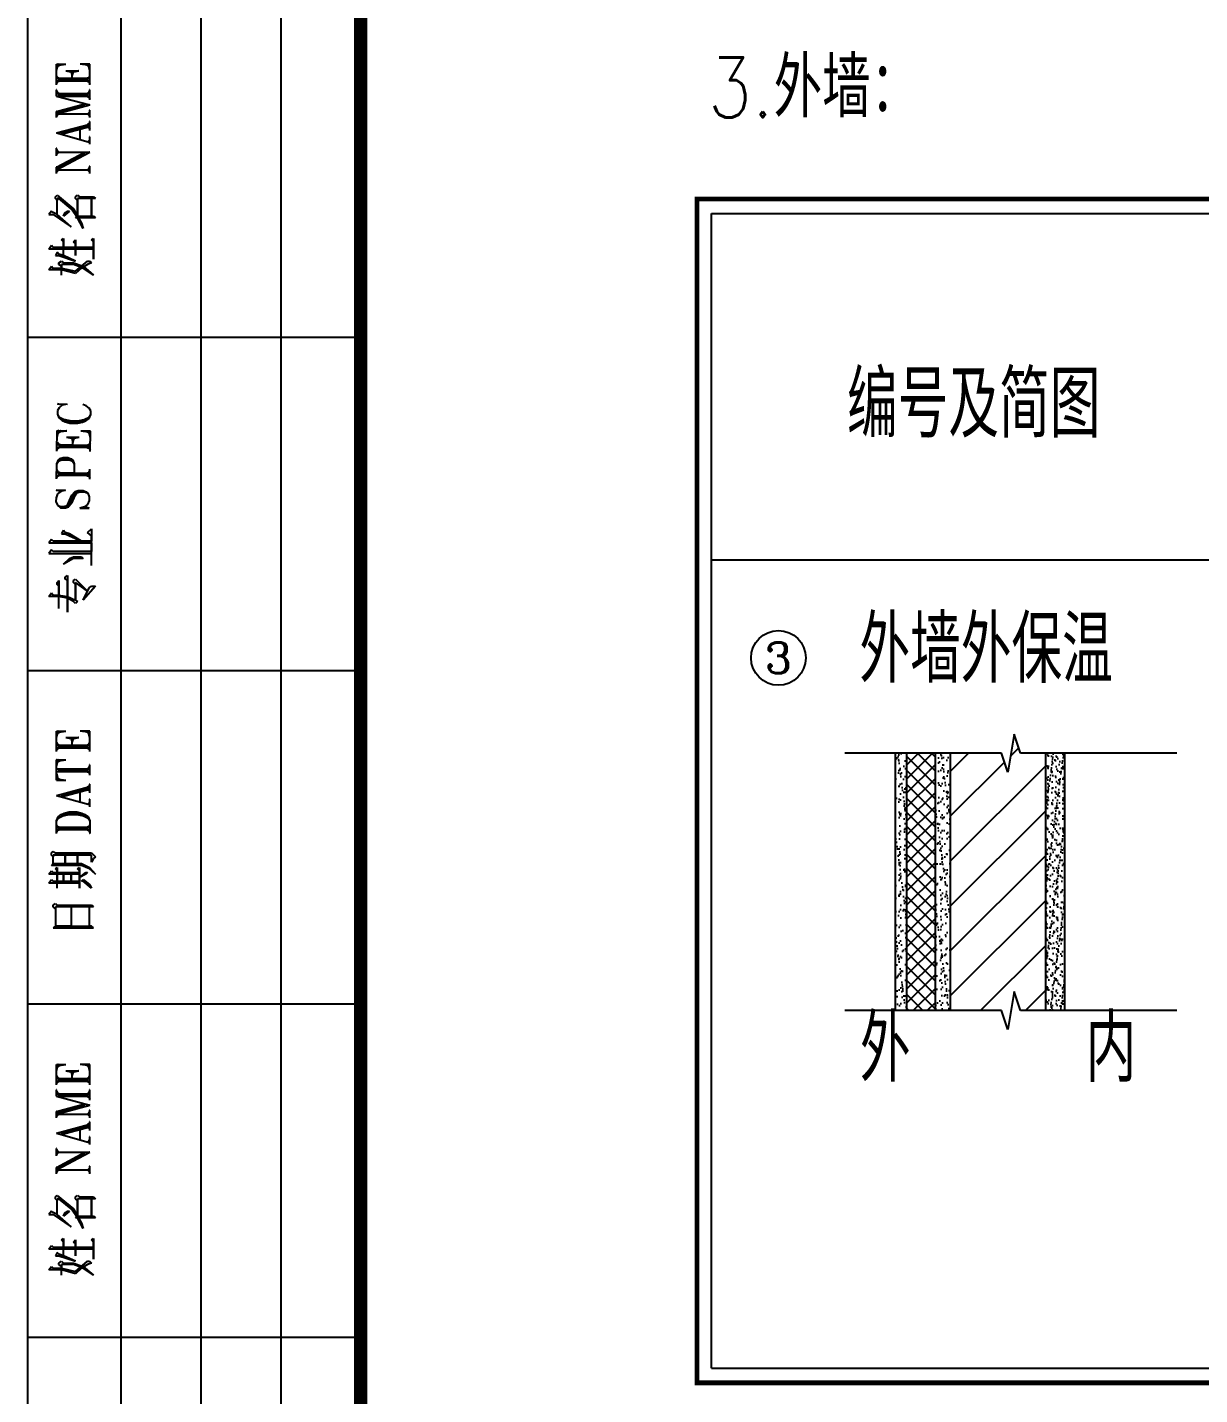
# Model space of a CAD drawing. Extents: x 5396719 to 5510122, y -514120 to -238224.
# Drawn here: x 5424084 to 5432874, y -419669 to -409415 of the extents above; entities that cross this region are included whole.
import ezdxf
from ezdxf.enums import TextEntityAlignment as Align

# ---------------------------------------------------------------- set-up
doc = ezdxf.new("R2010")
doc.units = 0
doc.header["$LTSCALE"] = 1000
doc.header["$MEASUREMENT"] = 0
doc.layers.get('0').update_dxf_attribs({"linetype": 'CONTINUOUS'})
for name, color, linetype in [('AXIS', 3, 'CONTINUOUS'), ('AXIS_TEXT', 7, 'CONTINUOUS'), ('PUB_TITLE', 4, 'CONTINUOUS'), ('STAIR', 5, 'CONTINUOUS'), ('图框', 7, 'CONTINUOUS')]:
    doc.layers.add(name, color=color, linetype=linetype)
doc.styles.add('COMPLEX', font='COMPLEX')
doc.styles.add('HZ1', font='txt.shx', dxfattribs={"bigfont": 'hzdx.shx'})

# ---------------------------------------------------------------- blocks, each defined once
blk = doc.blocks.new('_AXISO')
blk.add_circle((0, 0), 0.5)
at = {"layer": 'AXIS_TEXT', "style": 'COMPLEX', "width": 1.041667}
blk.add_attdef('A', text='', height=0.56, dxfattribs=at).set_placement((-0.25, -0.28), (0.25, -0.28), align=Align.FIT)
blk = doc.blocks.new('会签栏')
for p, q in [((-18, 0), (-18, -150)), ((-12, 0), (-12, -150)), ((-6, 0), (-6, -150)), ((-25, -50), (0, -50)), ((-25, -75), (0, -75)), ((-25, -100), (0, -100)), ((-25, -125), (0, -125))]:
    blk.add_line(p, q)
at = {"color": 7}
for p, q in [((-22.82, -31.08), (-22.82, -29.55)), ((-22.82, -29.55), (-22.11, -29.55)), ((-22.82, -30.04), (-22.7, -29.55)), ((-22.82, -29.85), (-22.59, -29.55)), ((-22.82, -29.75), (-22.46, -29.55)), ((-22.82, -29.65), (-22.11, -29.55)), ((-22.7, -29.55), (-22.71, -29.55)), ((-22.59, -29.55), (-22.6, -29.55)), ((-22.46, -29.55), (-22.47, -29.55)), ((-22.11, -29.55), (-22.12, -29.55)), ((-22.11, -29.55), (-22.12, -29.55)), ((-21.04, -29.55), (-21.05, -29.55)), ((-21.04, -29.55), (-21.05, -29.55)), ((-20.32, -29.55), (-21.04, -29.55)), ((-20.32, -29.65), (-21.04, -29.55)), ((-20.68, -29.55), (-20.69, -29.55)), ((-20.32, -29.75), (-20.68, -29.55)), ((-20.56, -29.55), (-20.57, -29.55)), ((-20.32, -29.85), (-20.56, -29.55)), ((-20.32, -30.04), (-20.45, -29.55)), ((-20.45, -29.55), (-20.45, -29.55)), ((-20.32, -31.08), (-20.32, -29.55)), ((-22.82, -30.41), (-22.7, -30.6)), ((-22.82, -30.51), (-22.59, -30.6)), ((-22.82, -30.6), (-20.32, -30.6)), ((-22.7, -30.6), (-22.71, -30.6)), ((-22.7, -30.7), (-20.45, -30.7)), ((-22.59, -30.6), (-22.6, -30.6)), ((-22.11, -30.04), (-21.15, -30.04)), ((-22.11, -30.04), (-21.63, -30.13)), ((-21.87, -30.04), (-21.63, -30.22)), ((-21.75, -30.04), (-21.63, -30.41)), ((-21.63, -30.04), (-21.64, -30.04)), ((-21.63, -30.6), (-21.63, -30.04)), ((-21.63, -30.13), (-21.15, -30.04)), ((-21.63, -30.22), (-21.4, -30.04)), ((-21.63, -30.41), (-21.51, -30.04)), ((-21.51, -30.04), (-21.52, -30.04)), ((-21.4, -30.04), (-21.4, -30.04)), ((-21.15, -30.04), (-21.16, -30.04)), ((-21.15, -30.04), (-21.16, -30.04)), ((-20.56, -30.6), (-20.32, -30.51)), ((-20.45, -30.6), (-20.32, -30.41)), ((-20.45, -30.7), (-20.45, -30.7)), ((-20.32, -30.41), (-20.33, -30.41)), ((-20.32, -30.51), (-20.33, -30.51)), ((-20.32, -30.6), (-20.33, -30.6)), ((-22.82, -31.46), (-22.83, -31.46)), ((-22.82, -30.8), (-20.32, -30.8)), ((-22.82, -30.99), (-22.7, -30.8)), ((-22.82, -30.89), (-22.59, -30.8)), ((-22.82, -31.94), (-22.82, -31.46)), ((-22.82, -31.55), (-22.7, -31.75)), ((-22.82, -31.65), (-22.59, -31.75)), ((-22.82, -31.75), (-20.32, -31.75)), ((-22.7, -30.8), (-22.71, -30.8)), ((-22.7, -31.75), (-22.71, -31.75)), ((-22.59, -30.8), (-22.6, -30.8)), ((-22.59, -31.75), (-22.6, -31.75)), ((-20.56, -30.8), (-20.32, -30.89)), ((-20.56, -31.75), (-20.32, -31.65)), ((-20.45, -30.8), (-20.32, -30.99)), ((-20.45, -31.75), (-20.32, -31.55)), ((-20.32, -30.8), (-20.33, -30.8)), ((-20.32, -30.89), (-20.33, -30.89)), ((-20.32, -30.99), (-20.33, -30.99)), ((-20.32, -31.46), (-20.33, -31.46)), ((-20.32, -31.55), (-20.33, -31.55)), ((-20.32, -31.65), (-20.33, -31.65)), ((-20.32, -31.75), (-20.33, -31.75)), ((-20.32, -32.22), (-20.32, -31.46)), ((-22.82, -31.94), (-20.32, -32.6)), ((-22.82, -31.94), (-20.32, -31.94)), ((-22.82, -33.08), (-20.68, -32.51)), ((-22.82, -33.27), (-20.32, -32.6)), ((-22.82, -33.18), (-20.68, -32.6)), ((-22.7, -31.85), (-20.45, -31.85)), ((-20.68, -32.51), (-20.69, -32.51)), ((-20.68, -32.6), (-20.69, -32.6)), ((-20.56, -31.94), (-20.32, -32.04)), ((-20.45, -31.85), (-20.45, -31.85)), ((-20.45, -31.94), (-20.32, -32.13)), ((-20.32, -31.94), (-20.33, -31.94)), ((-20.32, -32.04), (-20.33, -32.04)), ((-20.32, -32.13), (-20.33, -32.13)), ((-20.32, -32.6), (-20.33, -32.6)), ((-20.32, -32.6), (-20.33, -32.6)), ((-22.82, -33.08), (-22.83, -33.08)), ((-22.82, -33.55), (-22.82, -33.08)), ((-22.82, -33.27), (-20.45, -33.27)), ((-22.82, -33.46), (-22.7, -33.27)), ((-22.7, -33.27), (-22.71, -33.27)), ((-20.45, -33.27), (-20.32, -33.08)), ((-20.45, -33.27), (-20.45, -33.27)), ((-20.45, -33.27), (-20.32, -33.46)), ((-20.32, -32.99), (-20.33, -32.99)), ((-20.32, -33.08), (-20.33, -33.08)), ((-20.32, -33.46), (-20.33, -33.46)), ((-20.32, -33.55), (-20.32, -32.99)), ((-22.82, -34.7), (-20.32, -34.04)), ((-22.82, -34.7), (-20.45, -35.37)), ((-22.46, -34.7), (-20.32, -34.13)), ((-22.46, -34.8), (-20.32, -34.22)), ((-21.04, -34.32), (-21.05, -34.32)), ((-21.04, -35.18), (-21.04, -34.32)), ((-20.56, -34.13), (-20.32, -33.94)), ((-20.56, -34.22), (-20.32, -34.32)), ((-20.45, -34.22), (-20.32, -34.41)), ((-20.32, -33.85), (-20.33, -33.85)), ((-20.32, -33.94), (-20.33, -33.94)), ((-20.32, -34.04), (-20.33, -34.04)), ((-20.32, -34.13), (-20.33, -34.13)), ((-20.32, -34.22), (-20.33, -34.22)), ((-20.32, -34.32), (-20.33, -34.32)), ((-20.32, -34.41), (-20.33, -34.41)), ((-20.32, -34.51), (-20.32, -33.85)), ((-22.82, -35.85), (-22.83, -35.85)), ((-22.82, -36.41), (-22.82, -35.85)), ((-20.45, -35.37), (-20.32, -35.18)), ((-20.45, -35.37), (-20.45, -35.37)), ((-20.45, -35.37), (-20.32, -35.46)), ((-20.32, -34.99), (-20.33, -34.99)), ((-20.32, -35.18), (-20.33, -35.18)), ((-20.32, -35.46), (-20.33, -35.46)), ((-20.32, -35.55), (-20.32, -34.99)), ((-22.82, -35.94), (-22.7, -36.13)), ((-22.82, -37.46), (-20.32, -36.13)), ((-22.82, -37.27), (-20.68, -36.13)), ((-22.82, -36.32), (-22.7, -36.13)), ((-22.82, -37.36), (-20.68, -36.22)), ((-22.7, -36.13), (-22.71, -36.13)), ((-22.7, -36.13), (-22.71, -36.13)), ((-22.7, -36.13), (-20.32, -36.13)), ((-20.68, -36.13), (-20.69, -36.13)), ((-20.68, -36.22), (-20.69, -36.22)), ((-20.32, -36.13), (-20.33, -36.13)), ((-20.32, -36.13), (-20.33, -36.13)), ((-22.82, -37.27), (-22.83, -37.27)), ((-22.82, -37.75), (-22.82, -37.27)), ((-22.82, -37.46), (-20.45, -37.46)), ((-22.82, -37.65), (-22.7, -37.46)), ((-22.7, -37.46), (-22.71, -37.46)), ((-20.45, -37.46), (-20.32, -37.27)), ((-20.45, -37.46), (-20.45, -37.46)), ((-20.45, -37.46), (-20.32, -37.65)), ((-20.32, -37.18), (-20.33, -37.18)), ((-20.32, -37.27), (-20.33, -37.27)), ((-20.32, -37.65), (-20.33, -37.65)), ((-20.32, -37.75), (-20.32, -37.18)), ((-22.9, -39.48), (-22.76, -39.37)), ((-22.9, -39.62), (-22.9, -39.48)), ((-22.76, -39.75), (-22.9, -39.62)), ((-22.76, -39.75), (-22.77, -39.75)), ((-22.76, -39.37), (-21.53, -40.39)), ((-22.63, -39.62), (-22.76, -39.62)), ((-22.76, -39.62), (-22.76, -39.75)), ((-22.76, -40.8), (-22.76, -39.75)), ((-21.72, -40.39), (-22.63, -39.62)), ((-21.39, -39.48), (-21.25, -39.37)), ((-21.39, -39.62), (-21.39, -39.48)), ((-21.25, -39.75), (-21.39, -39.62)), ((-21.25, -39.37), (-21.09, -39.48)), ((-20.18, -39.62), (-21.25, -39.62)), ((-21.25, -39.62), (-21.25, -40.94)), ((-21.25, -40.94), (-21.25, -39.75)), ((-21.09, -39.48), (-20.04, -39.48)), ((-19.9, -39.62), (-20.18, -39.62)), ((-20.18, -39.62), (-20.18, -40.94)), ((-20.18, -40.94), (-20.18, -39.62)), ((-20.04, -39.48), (-19.9, -39.62)), ((-23.2, -40.55), (-23.4, -40.8)), ((-23.4, -40.8), (-23.07, -40.8)), ((-23.07, -40.66), (-23.2, -40.55)), ((-22.76, -40.8), (-23.07, -40.66)), ((-23.07, -40.8), (-21.72, -41.74)), ((-21.72, -41.74), (-22.76, -40.8)), ((-21.85, -40.55), (-22.3, -40.94)), ((-22.3, -40.94), (-22.16, -40.66)), ((-22.3, -40.94), (-22.3, -40.94)), ((-22.16, -40.66), (-22, -40.55)), ((-22, -40.55), (-21.85, -40.55)), ((-21.25, -41.05), (-21.72, -40.39)), ((-21.53, -40.39), (-21.25, -40.94)), ((-21.39, -41.05), (-21.25, -40.94)), ((-21.25, -40.94), (-20.04, -40.94)), ((-21.25, -40.94), (-20.95, -41.46)), ((-20.04, -40.94), (-19.9, -41.05)), ((-19.9, -41.05), (-21.39, -41.05)), ((-20.81, -41.85), (-21.25, -41.05)), ((-20.95, -41.46), (-20.81, -41.85)), ((-22.44, -42.7), (-22.3, -42.6)), ((-22.3, -42.87), (-22.44, -42.7)), ((-22.3, -42.6), (-22.3, -43.25)), ((-22.3, -43.25), (-22.3, -42.87)), ((-21.53, -42.87), (-21.39, -42.7)), ((-21.39, -42.98), (-21.53, -42.87)), ((-21.39, -42.7), (-21.39, -43.25)), ((-21.39, -43.25), (-21.39, -42.98)), ((-20.18, -42.7), (-20.04, -42.6)), ((-20.04, -42.87), (-20.18, -42.7)), ((-20.04, -42.6), (-20.04, -44.16)), ((-20.04, -43.25), (-20.04, -42.87)), ((-23.4, -43.4), (-23.2, -43.12)), ((-22.3, -43.4), (-23.4, -43.4)), ((-23.2, -43.12), (-23.07, -43.25)), ((-23.07, -43.25), (-22.3, -43.25)), ((-22.76, -43.64), (-22.9, -43.89)), ((-22.9, -43.89), (-22.63, -43.89)), ((-22.63, -43.78), (-22.76, -43.64)), ((-22.3, -43.89), (-22.63, -43.78)), ((-22.63, -43.89), (-21.39, -44.3)), ((-22.3, -43.25), (-21.39, -43.25)), ((-22.3, -43.89), (-22.3, -43.4)), ((-21.39, -43.4), (-22.3, -43.4)), ((-22.3, -43.4), (-22.3, -43.4)), ((-21.39, -44.3), (-22.3, -43.89)), ((-21.39, -43.25), (-20.04, -43.25)), ((-20.04, -43.4), (-21.39, -43.4)), ((-21.39, -43.4), (-21.39, -43.89)), ((-21.39, -43.89), (-21.39, -43.4)), ((-20.04, -44.16), (-20.04, -43.4)), ((-23.4, -44.96), (-23.2, -44.69)), ((-22.44, -44.96), (-23.4, -44.96)), ((-23.2, -44.69), (-23.07, -44.83)), ((-23.07, -44.83), (-22.44, -44.83)), ((-22.63, -44.44), (-22.44, -44.3)), ((-22.63, -44.55), (-22.63, -44.44)), ((-22.44, -44.69), (-22.63, -44.55)), ((-22.44, -44.96), (-22.45, -44.96)), ((-22.44, -44.3), (-22.3, -44.44)), ((-21.53, -44.55), (-22.44, -44.55)), ((-22.44, -44.55), (-22.44, -44.83)), ((-22.44, -44.83), (-22.44, -44.69)), ((-22.44, -44.83), (-21.39, -45.07)), ((-22.44, -45.35), (-22.44, -44.96)), ((-21.39, -45.24), (-22.44, -44.96)), ((-22.3, -44.44), (-21.53, -44.44)), ((-21.53, -44.44), (-20.81, -44.69)), ((-20.81, -44.83), (-21.53, -44.55)), ((-21.39, -45.07), (-20.48, -44.3)), ((-20.95, -44.83), (-21.39, -45.24)), ((-20.48, -44.55), (-20.95, -44.83)), ((-20.81, -44.69), (-20.04, -45.35)), ((-20.04, -45.35), (-20.81, -44.83)), ((-20.48, -44.3), (-20.34, -44.3)), ((-20.18, -44.44), (-20.48, -44.55)), ((-20.34, -44.3), (-20.18, -44.44)), ((-22.62, -55.32), (-22.75, -55.5)), ((-22.38, -55.12), (-22.74, -55.02)), ((-22.74, -55.02), (-22.02, -55.03)), ((-22.38, -55.12), (-22.62, -55.32)), ((-22.02, -55.03), (-22.38, -55.12)), ((-20.84, -55.05), (-20.85, -55.05)), ((-20.6, -55.15), (-20.84, -55.05)), ((-20.36, -55.34), (-20.6, -55.15)), ((-20.25, -55.53), (-20.36, -55.34)), ((-22.75, -55.5), (-22.75, -55.79)), ((-22.75, -55.79), (-22.63, -56.07)), ((-22.75, -55.79), (-22.63, -55.98)), ((-22.63, -55.98), (-22.28, -56.17)), ((-22.63, -56.07), (-22.4, -56.27)), ((-22.4, -56.17), (-22.16, -56.27)), ((-22.4, -56.27), (-22.16, -56.37)), ((-22.28, -56.17), (-21.81, -56.27)), ((-22.16, -56.27), (-21.81, -56.37)), ((-22.16, -56.37), (-21.81, -56.47)), ((-21.81, -56.27), (-21.21, -56.28)), ((-21.81, -56.37), (-21.21, -56.37)), ((-21.21, -56.28), (-20.73, -56.19)), ((-21.21, -56.37), (-20.85, -56.29)), ((-21.21, -56.47), (-20.86, -56.38)), ((-20.86, -56.38), (-20.61, -56.29)), ((-20.85, -56.29), (-20.61, -56.2)), ((-20.73, -56.19), (-20.37, -56.01)), ((-20.61, -56.2), (-20.62, -56.2)), ((-20.61, -56.29), (-20.37, -56.1)), ((-20.37, -56.1), (-20.25, -55.82)), ((-20.37, -56.01), (-20.25, -55.82)), ((-20.25, -55.82), (-20.26, -55.82)), ((-20.25, -55.82), (-20.25, -55.53)), ((-22.78, -58.55), (-22.76, -57.02)), ((-22.77, -57.5), (-22.65, -57.02)), ((-22.76, -57.02), (-22.05, -57.03)), ((-22.76, -57.31), (-22.52, -57.03)), ((-22.76, -57.22), (-22.41, -57.03)), ((-22.76, -57.12), (-22.05, -57.03)), ((-22.65, -57.02), (-22.66, -57.02)), ((-22.52, -57.03), (-22.53, -57.03)), ((-22.41, -57.03), (-22.41, -57.03)), ((-22.05, -57.03), (-22.06, -57.03)), ((-22.05, -57.03), (-22.06, -57.03)), ((-21.81, -56.47), (-21.21, -56.47)), ((-20.98, -57.05), (-20.99, -57.05)), ((-20.98, -57.05), (-20.99, -57.05)), ((-20.26, -57.06), (-20.98, -57.05)), ((-20.26, -57.15), (-20.98, -57.05)), ((-20.62, -57.05), (-20.63, -57.05)), ((-20.26, -57.25), (-20.62, -57.05)), ((-20.27, -57.34), (-20.51, -57.06)), ((-20.51, -57.06), (-20.51, -57.06)), ((-20.38, -57.06), (-20.39, -57.06)), ((-20.27, -57.53), (-20.38, -57.06)), ((-20.28, -58.58), (-20.26, -57.06)), ((-22.78, -58.27), (-20.28, -58.29)), ((-22.78, -58.46), (-22.66, -58.27)), ((-22.78, -58.36), (-22.54, -58.27)), ((-22.77, -57.88), (-22.66, -58.07)), ((-22.77, -57.97), (-22.54, -58.07)), ((-22.77, -58.07), (-20.28, -58.11)), ((-22.66, -58.07), (-22.66, -58.07)), ((-22.66, -58.17), (-20.4, -58.2)), ((-22.66, -58.27), (-22.66, -58.27)), ((-22.54, -58.07), (-22.55, -58.07)), ((-22.54, -58.27), (-22.55, -58.27)), ((-22.06, -57.51), (-21.11, -57.52)), ((-22.06, -57.51), (-21.58, -57.61)), ((-21.81, -57.52), (-21.58, -57.71)), ((-21.7, -57.52), (-21.58, -57.9)), ((-21.59, -58.09), (-21.58, -57.52)), ((-21.58, -57.52), (-21.59, -57.52)), ((-21.58, -57.61), (-21.11, -57.52)), ((-21.58, -57.71), (-21.34, -57.52)), ((-21.58, -57.9), (-21.46, -57.52)), ((-21.46, -57.52), (-21.47, -57.52)), ((-21.34, -57.52), (-21.35, -57.52)), ((-21.11, -57.52), (-21.11, -57.52)), ((-21.11, -57.52), (-21.11, -57.52)), ((-20.52, -58.29), (-20.28, -58.39)), ((-20.51, -58.1), (-20.28, -58.01)), ((-20.4, -58.2), (-20.41, -58.2)), ((-20.4, -58.1), (-20.27, -57.92)), ((-20.4, -58.29), (-20.28, -58.48)), ((-20.28, -58.01), (-20.29, -58.01)), ((-20.28, -58.11), (-20.29, -58.11)), ((-20.28, -58.29), (-20.29, -58.29)), ((-20.28, -58.39), (-20.29, -58.39)), ((-20.27, -57.92), (-20.28, -57.92)), ((-22.8, -59.5), (-22.67, -59.22)), ((-22.8, -59.5), (-22.67, -59.32)), ((-22.67, -59.22), (-22.56, -59.12)), ((-22.67, -59.32), (-22.43, -59.22)), ((-22.56, -59.12), (-22.31, -59.03)), ((-22.56, -59.22), (-22.31, -59.12)), ((-22.43, -59.22), (-21.84, -59.22)), ((-22.31, -59.03), (-21.96, -59.03)), ((-22.31, -59.12), (-21.96, -59.13)), ((-21.96, -59.03), (-21.72, -59.13)), ((-21.96, -59.13), (-21.72, -59.23)), ((-21.84, -59.22), (-21.61, -59.32)), ((-21.72, -59.23), (-21.73, -59.23)), ((-21.72, -59.13), (-21.6, -59.23)), ((-21.61, -59.32), (-21.49, -59.52)), ((-21.6, -59.23), (-21.49, -59.52)), ((-20.28, -58.48), (-20.29, -58.48)), ((-22.81, -60.64), (-22.8, -59.5)), ((-22.81, -60.17), (-20.31, -60.2)), ((-22.81, -60.36), (-20.31, -60.39)), ((-22.81, -60.55), (-22.69, -60.36)), ((-22.81, -60.45), (-22.56, -60.36)), ((-22.8, -59.97), (-22.68, -60.17)), ((-22.8, -60.07), (-22.56, -60.17)), ((-22.69, -60.36), (-22.7, -60.36)), ((-22.68, -60.17), (-22.69, -60.17)), ((-22.68, -60.27), (-20.42, -60.29)), ((-22.56, -60.17), (-22.57, -60.17)), ((-22.56, -60.36), (-22.57, -60.36)), ((-21.5, -60.18), (-21.51, -60.18)), ((-21.49, -59.52), (-21.5, -60.18)), ((-21.49, -59.52), (-21.5, -59.52)), ((-20.55, -60.38), (-20.31, -60.48)), ((-20.54, -60.2), (-20.31, -60.11)), ((-20.42, -60.29), (-20.43, -60.29)), ((-20.42, -60.2), (-20.31, -60.01)), ((-20.42, -60.39), (-20.31, -60.58)), ((-20.31, -60.67), (-20.31, -59.92)), ((-20.31, -59.92), (-20.31, -59.92)), ((-20.31, -60.01), (-20.31, -60.01)), ((-20.31, -60.11), (-20.31, -60.11)), ((-20.31, -60.2), (-20.31, -60.2)), ((-20.31, -60.39), (-20.31, -60.39)), ((-20.31, -60.48), (-20.31, -60.48)), ((-22.49, -61.58), (-22.85, -61.48)), ((-22.85, -61.48), (-22.13, -61.49)), ((-22.13, -61.49), (-22.49, -61.58)), ((-21.41, -61.59), (-21.18, -61.5)), ((-21.18, -61.5), (-20.82, -61.51)), ((-20.82, -61.51), (-20.59, -61.61)), ((-20.31, -60.58), (-20.32, -60.58)), ((-22.85, -62.05), (-22.86, -62.34)), ((-22.86, -62.34), (-22.74, -62.62)), ((-22.73, -61.76), (-22.85, -62.05)), ((-22.49, -61.58), (-22.73, -61.76)), ((-22.02, -62.63), (-21.91, -62.44)), ((-21.91, -62.44), (-21.66, -61.87)), ((-21.91, -62.73), (-21.66, -62.45)), ((-21.91, -62.63), (-21.79, -62.45)), ((-21.79, -62.45), (-21.54, -61.87)), ((-21.66, -61.87), (-21.41, -61.59)), ((-21.66, -62.45), (-21.42, -61.88)), ((-21.54, -61.87), (-21.42, -61.69)), ((-21.42, -61.69), (-21.18, -61.6)), ((-21.42, -61.88), (-21.3, -61.69)), ((-21.3, -61.69), (-21.06, -61.6)), ((-21.18, -61.6), (-21.19, -61.6)), ((-21.06, -61.6), (-20.71, -61.6)), ((-20.71, -61.6), (-20.46, -61.7)), ((-20.59, -61.61), (-20.46, -61.7)), ((-20.36, -62.27), (-20.48, -62.56)), ((-20.46, -61.7), (-20.47, -61.7)), ((-20.46, -61.7), (-20.36, -61.99)), ((-20.36, -61.99), (-20.36, -62.27)), ((-22.74, -62.62), (-22.51, -62.81)), ((-22.74, -62.62), (-22.51, -62.72)), ((-22.51, -62.72), (-22.26, -62.72)), ((-22.51, -62.81), (-22.15, -62.82)), ((-22.26, -62.72), (-22.02, -62.63)), ((-22.15, -62.72), (-21.91, -62.63)), ((-22.15, -62.82), (-21.91, -62.73)), ((-20.71, -62.74), (-21.07, -62.83)), ((-21.07, -62.83), (-20.36, -62.84)), ((-20.71, -62.74), (-20.72, -62.74)), ((-20.48, -62.56), (-20.71, -62.74)), ((-20.36, -62.84), (-20.71, -62.74)), ((-22.3, -64.5), (-22.44, -64.77)), ((-22.16, -64.66), (-22.3, -64.5)), ((-20.48, -64.66), (-20.18, -64.38)), ((-20.18, -64.38), (-20.18, -65.3)), ((-23.2, -65.18), (-23.4, -65.43)), ((-23.4, -65.43), (-20.18, -65.43)), ((-23.07, -65.3), (-23.2, -65.18)), ((-20.95, -65.3), (-23.07, -65.3)), ((-22.44, -64.77), (-22.16, -64.77)), ((-21.85, -64.77), (-22.16, -64.66)), ((-22.16, -64.77), (-21.85, -64.91)), ((-20.95, -65.3), (-21.85, -64.77)), ((-21.85, -64.91), (-20.95, -65.3)), ((-20.18, -65.3), (-20.95, -65.3)), ((-20.18, -64.91), (-20.48, -64.66)), ((-20.18, -67.14), (-20.18, -64.91)), ((-20.18, -65.43), (-20.18, -66.09)), ((-23.2, -65.96), (-23.4, -66.23)), ((-23.4, -66.23), (-20.18, -66.23)), ((-23.07, -66.09), (-23.2, -65.96)), ((-20.18, -66.09), (-23.07, -66.09)), ((-22.3, -67.03), (-21.85, -66.61)), ((-21.53, -66.61), (-22.3, -67.03)), ((-21.85, -66.61), (-21.53, -66.48)), ((-21.53, -66.48), (-20.95, -66.48)), ((-20.81, -66.61), (-21.53, -66.61)), ((-20.95, -66.48), (-20.81, -66.61)), ((-20.18, -66.23), (-20.19, -66.23)), ((-22.3, -67.03), (-22.3, -67.03)), ((-22.76, -68.41), (-22.63, -68.27)), ((-22.76, -68.55), (-22.76, -68.41)), ((-22.63, -68.68), (-22.76, -68.55)), ((-22.63, -68.27), (-22.63, -69.35)), ((-22.63, -69.35), (-22.63, -68.68)), ((-22.16, -68), (-22, -67.88)), ((-22.16, -68.16), (-22.16, -68)), ((-22, -68.27), (-22.16, -68.16)), ((-22, -67.88), (-22, -69.46)), ((-22, -69.46), (-22, -68.27)), ((-21.53, -68.27), (-21.39, -68.16)), ((-21.53, -68.41), (-21.53, -68.27)), ((-21.39, -68.55), (-21.53, -68.41)), ((-21.39, -68.16), (-20.48, -69.07)), ((-20.48, -69.07), (-21.39, -68.41)), ((-21.39, -68.41), (-21.39, -69.73)), ((-21.39, -69.73), (-21.39, -68.55)), ((-19.9, -68.68), (-20.81, -69.73)), ((-20.34, -68.79), (-20.18, -68.68)), ((-20.18, -68.68), (-19.9, -68.68)), ((-23.4, -69.46), (-23.2, -69.18)), ((-22.63, -69.46), (-23.4, -69.46)), ((-23.2, -69.18), (-23.07, -69.35)), ((-23.07, -69.35), (-22.63, -69.35)), ((-22.63, -69.46), (-22.64, -69.46)), ((-22.63, -69.35), (-22, -69.46)), ((-22.63, -70.36), (-22.63, -69.46)), ((-22, -69.59), (-22.63, -69.46)), ((-22, -69.46), (-21.39, -69.73)), ((-21.53, -69.84), (-22, -69.59)), ((-22, -69.59), (-22, -70.64)), ((-22, -70.64), (-22, -69.59)), ((-20.81, -69.73), (-20.48, -69.07)), ((-20.48, -69.07), (-20.34, -68.79)), ((-21.39, -69.98), (-21.53, -69.84)), ((-21.39, -69.73), (-21.25, -69.84)), ((-21.25, -69.84), (-21.39, -69.98)), ((-22.82, -81.08), (-22.82, -79.55)), ((-22.82, -79.55), (-22.11, -79.55)), ((-22.82, -80.04), (-22.7, -79.55)), ((-22.82, -79.85), (-22.59, -79.55)), ((-22.82, -79.75), (-22.46, -79.55)), ((-22.82, -79.65), (-22.11, -79.55)), ((-22.7, -79.55), (-22.71, -79.55)), ((-22.59, -79.55), (-22.6, -79.55)), ((-22.46, -79.55), (-22.47, -79.55)), ((-22.11, -79.55), (-22.12, -79.55)), ((-22.11, -79.55), (-22.12, -79.55)), ((-21.04, -79.55), (-21.05, -79.55)), ((-21.04, -79.55), (-21.05, -79.55)), ((-20.32, -79.55), (-21.04, -79.55)), ((-20.32, -79.65), (-21.04, -79.55)), ((-20.68, -79.55), (-20.69, -79.55)), ((-20.32, -79.75), (-20.68, -79.55)), ((-20.56, -79.55), (-20.57, -79.55)), ((-20.32, -79.85), (-20.56, -79.55)), ((-20.32, -80.04), (-20.45, -79.55)), ((-20.45, -79.55), (-20.45, -79.55)), ((-20.32, -81.08), (-20.32, -79.55)), ((-22.82, -80.41), (-22.7, -80.6)), ((-22.82, -80.51), (-22.59, -80.6)), ((-22.82, -80.6), (-20.32, -80.6)), ((-22.82, -80.8), (-20.32, -80.8)), ((-22.82, -80.99), (-22.7, -80.8)), ((-22.82, -80.89), (-22.59, -80.8)), ((-22.7, -80.6), (-22.71, -80.6)), ((-22.7, -80.8), (-22.71, -80.8)), ((-22.7, -80.7), (-20.45, -80.7)), ((-22.59, -80.6), (-22.6, -80.6)), ((-22.59, -80.8), (-22.6, -80.8)), ((-22.11, -80.04), (-21.15, -80.04)), ((-22.11, -80.04), (-21.63, -80.13)), ((-21.87, -80.04), (-21.63, -80.22)), ((-21.75, -80.04), (-21.63, -80.41)), ((-21.63, -80.04), (-21.64, -80.04)), ((-21.63, -80.6), (-21.63, -80.04)), ((-21.63, -80.13), (-21.15, -80.04)), ((-21.63, -80.22), (-21.4, -80.04)), ((-21.63, -80.41), (-21.51, -80.04)), ((-21.51, -80.04), (-21.52, -80.04)), ((-21.4, -80.04), (-21.4, -80.04)), ((-21.15, -80.04), (-21.16, -80.04)), ((-21.15, -80.04), (-21.16, -80.04)), ((-20.56, -80.6), (-20.32, -80.51)), ((-20.56, -80.8), (-20.32, -80.89)), ((-20.45, -80.6), (-20.32, -80.41)), ((-20.45, -80.7), (-20.45, -80.7)), ((-20.45, -80.8), (-20.32, -80.99)), ((-20.32, -80.41), (-20.33, -80.41)), ((-20.32, -80.51), (-20.33, -80.51)), ((-20.32, -80.6), (-20.33, -80.6)), ((-20.32, -80.8), (-20.33, -80.8)), ((-20.32, -80.89), (-20.33, -80.89)), ((-20.32, -80.99), (-20.33, -80.99)), ((-22.82, -81.71), (-22.83, -81.71)), ((-22.82, -81.8), (-22.11, -81.71)), ((-22.82, -81.9), (-22.46, -81.71)), ((-22.82, -81.99), (-22.59, -81.71)), ((-22.82, -82.18), (-22.7, -81.71)), ((-22.82, -83.24), (-22.82, -81.71)), ((-22.82, -81.71), (-22.11, -81.71)), ((-22.7, -81.71), (-22.71, -81.71)), ((-22.59, -81.71), (-22.6, -81.71)), ((-22.46, -81.71), (-22.47, -81.71)), ((-22.11, -81.71), (-22.12, -81.71)), ((-22.11, -81.71), (-22.12, -81.71)), ((-22.82, -82.38), (-20.32, -82.38)), ((-22.82, -82.57), (-20.32, -82.57)), ((-22.82, -82.76), (-22.7, -83.24)), ((-22.82, -82.95), (-22.59, -83.24)), ((-22.82, -83.04), (-22.46, -83.24)), ((-22.7, -82.47), (-20.45, -82.47)), ((-20.56, -82.38), (-20.32, -82.28)), ((-20.56, -82.57), (-20.32, -82.66)), ((-20.45, -82.38), (-20.32, -82.18)), ((-20.45, -82.47), (-20.45, -82.47)), ((-20.45, -82.57), (-20.32, -82.76)), ((-20.32, -82.09), (-20.33, -82.09)), ((-20.32, -82.18), (-20.33, -82.18)), ((-20.32, -82.28), (-20.33, -82.28)), ((-20.32, -82.38), (-20.33, -82.38)), ((-20.32, -82.57), (-20.33, -82.57)), ((-20.32, -82.66), (-20.33, -82.66)), ((-20.32, -82.76), (-20.33, -82.76)), ((-20.32, -82.85), (-20.32, -82.09)), ((-22.82, -83.14), (-22.11, -83.24)), ((-22.82, -83.24), (-22.11, -83.24)), ((-22.82, -84.38), (-20.32, -83.71)), ((-22.7, -83.24), (-22.71, -83.24)), ((-22.59, -83.24), (-22.6, -83.24)), ((-22.46, -83.24), (-22.47, -83.24)), ((-22.46, -84.38), (-20.32, -83.8)), ((-22.46, -84.47), (-20.32, -83.9)), ((-22.11, -83.24), (-22.12, -83.24)), ((-22.11, -83.24), (-22.12, -83.24)), ((-21.04, -83.99), (-21.05, -83.99)), ((-21.04, -84.85), (-21.04, -83.99)), ((-20.56, -83.8), (-20.32, -83.62)), ((-20.56, -83.9), (-20.32, -83.99)), ((-20.45, -83.9), (-20.32, -84.09)), ((-20.32, -83.52), (-20.33, -83.52)), ((-20.32, -83.62), (-20.33, -83.62)), ((-20.32, -83.71), (-20.33, -83.71)), ((-20.32, -83.8), (-20.33, -83.8)), ((-20.32, -83.9), (-20.33, -83.9)), ((-20.32, -83.99), (-20.33, -83.99)), ((-20.32, -84.19), (-20.32, -83.52)), ((-22.82, -84.38), (-20.45, -85.04)), ((-20.45, -85.04), (-20.32, -84.85)), ((-20.45, -85.04), (-20.32, -85.14)), ((-20.45, -85.04), (-20.45, -85.04)), ((-20.32, -84.09), (-20.33, -84.09)), ((-20.32, -84.66), (-20.33, -84.66)), ((-20.32, -84.85), (-20.33, -84.85)), ((-20.32, -85.24), (-20.32, -84.66)), ((-22.82, -86.28), (-22.7, -85.99)), ((-22.82, -86.28), (-22.7, -86.09)), ((-22.7, -85.99), (-22.46, -85.8)), ((-22.7, -86.09), (-22.35, -85.9)), ((-22.46, -85.8), (-22.23, -85.71)), ((-22.46, -85.9), (-22.23, -85.8)), ((-22.35, -85.9), (-21.87, -85.8)), ((-22.23, -85.71), (-21.87, -85.61)), ((-22.23, -85.8), (-21.87, -85.71)), ((-21.87, -85.61), (-21.28, -85.61)), ((-21.87, -85.71), (-21.28, -85.71)), ((-21.87, -85.8), (-21.28, -85.8)), ((-21.28, -85.61), (-20.92, -85.71)), ((-21.28, -85.71), (-20.92, -85.8)), ((-21.28, -85.8), (-20.8, -85.9)), ((-20.92, -85.71), (-20.68, -85.8)), ((-20.92, -85.8), (-20.68, -85.9)), ((-20.8, -85.9), (-20.45, -86.09)), ((-20.68, -85.9), (-20.69, -85.9)), ((-20.68, -85.8), (-20.45, -85.99)), ((-20.45, -85.99), (-20.32, -86.28)), ((-20.45, -86.09), (-20.32, -86.28)), ((-20.32, -85.14), (-20.33, -85.14)), ((-22.82, -87.24), (-22.82, -86.28)), ((-22.82, -86.57), (-22.7, -86.76)), ((-22.82, -86.66), (-22.59, -86.76)), ((-22.82, -86.76), (-20.32, -86.76)), ((-22.82, -86.94), (-20.32, -86.94)), ((-22.82, -87.04), (-22.59, -86.94)), ((-22.82, -87.14), (-22.7, -86.94)), ((-22.7, -86.76), (-22.71, -86.76)), ((-22.7, -86.94), (-22.71, -86.94)), ((-22.7, -86.85), (-20.45, -86.85)), ((-22.59, -86.76), (-22.6, -86.76)), ((-22.59, -86.94), (-22.6, -86.94)), ((-20.56, -86.76), (-20.32, -86.66)), ((-20.56, -86.94), (-20.32, -87.04)), ((-20.45, -86.76), (-20.32, -86.57)), ((-20.45, -86.85), (-20.45, -86.85)), ((-20.45, -86.94), (-20.32, -87.14)), ((-20.32, -86.28), (-20.33, -86.28)), ((-20.32, -86.57), (-20.33, -86.57)), ((-20.32, -86.66), (-20.33, -86.66)), ((-20.32, -86.76), (-20.33, -86.76)), ((-20.32, -86.94), (-20.33, -86.94)), ((-20.32, -87.04), (-20.33, -87.04)), ((-20.32, -87.14), (-20.33, -87.14)), ((-20.32, -86.28), (-20.32, -87.24)), ((-20.32, -87.24), (-20.33, -87.24)), ((-23.2, -88.69), (-23.07, -88.58)), ((-23.2, -88.85), (-23.2, -88.69)), ((-23.07, -88.97), (-23.2, -88.85)), ((-23.07, -88.97), (-23.08, -88.97)), ((-23.07, -88.58), (-22.9, -88.69)), ((-23.07, -88.85), (-23.07, -88.97)), ((-22.16, -88.85), (-23.07, -88.85)), ((-23.07, -89.49), (-23.07, -88.97)), ((-22.9, -88.69), (-20.18, -88.69)), ((-22.16, -89.49), (-22.16, -88.85)), ((-22.16, -88.85), (-22.16, -89.49)), ((-21.25, -88.85), (-22.16, -88.85)), ((-20.18, -88.85), (-21.25, -88.85)), ((-21.25, -89.49), (-21.25, -88.85)), ((-21.25, -88.85), (-21.25, -89.49)), ((-20.18, -88.69), (-19.9, -88.97)), ((-20.18, -89.38), (-20.18, -88.85)), ((-20.04, -89.1), (-20.18, -89.38)), ((-19.9, -88.97), (-20.04, -89.1)), ((-23.4, -90.29), (-23.2, -90.04)), ((-23.2, -89.63), (-23.07, -89.49)), ((-20.95, -89.63), (-23.2, -89.63)), ((-23.2, -90.04), (-23.07, -90.15)), ((-23.07, -89.49), (-20.95, -89.49)), ((-23.07, -90.15), (-22.76, -90.15)), ((-22.9, -89.88), (-22.76, -89.77)), ((-22.76, -90.04), (-22.9, -89.88)), ((-22.76, -89.77), (-22.76, -90.15)), ((-22.76, -90.15), (-22.76, -90.04)), ((-22.76, -90.15), (-21.09, -90.15)), ((-21.25, -89.88), (-21.09, -89.77)), ((-21.09, -90.04), (-21.25, -89.88)), ((-21.09, -89.77), (-21.09, -90.29)), ((-21.09, -90.15), (-21.09, -90.04)), ((-21.09, -90.54), (-20.61, -90.15)), ((-20.95, -89.49), (-20.34, -89.77)), ((-20.34, -89.88), (-20.95, -89.63)), ((-20.48, -90.15), (-20.61, -90.29)), ((-20.61, -90.15), (-20.48, -90.15)), ((-20.34, -89.77), (-19.9, -90.29)), ((-19.9, -90.29), (-20.34, -89.88)), ((-22.76, -90.29), (-23.4, -90.29)), ((-23.4, -90.95), (-23.2, -90.68)), ((-22.76, -90.95), (-23.4, -90.95)), ((-23.2, -90.68), (-23.07, -90.81)), ((-23.07, -90.81), (-22.76, -90.81)), ((-22.76, -90.95), (-22.77, -90.95)), ((-22.76, -90.29), (-22.76, -90.81)), ((-22.3, -90.29), (-22.76, -90.29)), ((-22.76, -90.81), (-22.76, -90.29)), ((-22.76, -90.81), (-21.09, -90.81)), ((-21.09, -90.95), (-22.76, -90.95)), ((-22.76, -91.34), (-22.76, -90.95)), ((-22.3, -90.81), (-22.3, -90.29)), ((-22.3, -90.29), (-22.3, -90.81)), ((-21.72, -90.29), (-22.3, -90.29)), ((-21.09, -90.29), (-21.72, -90.29)), ((-21.72, -90.81), (-21.72, -90.29)), ((-21.72, -90.29), (-21.72, -90.81)), ((-20.61, -90.29), (-21.09, -90.54)), ((-21.09, -90.29), (-21.09, -90.54)), ((-21.09, -90.81), (-21.09, -90.29)), ((-21.09, -90.54), (-21.09, -91.34)), ((-21.09, -91.34), (-21.09, -90.95)), ((-20.95, -90.81), (-20.81, -90.68)), ((-20.95, -90.81), (-20.95, -90.81)), ((-20.81, -90.81), (-20.95, -90.81)), ((-20.81, -90.68), (-20.34, -91.06)), ((-20.18, -91.34), (-20.81, -90.81)), ((-20.34, -91.06), (-20.18, -91.34)), ((-23.07, -92.6), (-22.9, -92.47)), ((-23.07, -92.74), (-23.07, -92.6)), ((-22.9, -92.88), (-23.07, -92.74)), ((-22.9, -92.47), (-22.76, -92.6)), ((-20.04, -92.74), (-22.9, -92.74)), ((-22.9, -92.74), (-22.9, -94.18)), ((-22.76, -92.6), (-20.18, -92.6)), ((-20.34, -92.74), (-21.72, -92.74)), ((-21.72, -92.74), (-21.72, -94.18)), ((-20.34, -94.18), (-20.34, -92.74)), ((-20.18, -92.6), (-20.04, -92.74)), ((-22.9, -94.18), (-23.07, -94.31)), ((-23.07, -94.31), (-20.04, -94.31)), ((-21.72, -94.18), (-22.9, -94.18)), ((-22.9, -94.18), (-21.72, -94.18)), ((-21.72, -94.18), (-20.18, -94.18)), ((-20.18, -94.18), (-20.34, -94.18)), ((-20.18, -94.18), (-20.19, -94.18)), ((-20.04, -94.31), (-20.18, -94.18)), ((-22.82, -104.65), (-22.11, -104.55)), ((-22.82, -104.75), (-22.46, -104.55)), ((-22.82, -104.85), (-22.59, -104.55)), ((-22.82, -105.04), (-22.7, -104.55)), ((-22.82, -104.55), (-22.11, -104.55)), ((-22.82, -106.08), (-22.82, -104.55)), ((-22.7, -104.55), (-22.71, -104.55)), ((-22.59, -104.55), (-22.6, -104.55)), ((-22.46, -104.55), (-22.47, -104.55)), ((-22.11, -104.55), (-22.12, -104.55)), ((-22.11, -104.55), (-22.12, -104.55)), ((-21.04, -104.55), (-21.05, -104.55)), ((-21.04, -104.55), (-21.05, -104.55)), ((-20.32, -104.65), (-21.04, -104.55)), ((-20.32, -104.55), (-21.04, -104.55)), ((-20.68, -104.55), (-20.69, -104.55)), ((-20.32, -104.75), (-20.68, -104.55)), ((-20.56, -104.55), (-20.57, -104.55)), ((-20.32, -104.85), (-20.56, -104.55)), ((-20.45, -104.55), (-20.45, -104.55)), ((-20.32, -105.04), (-20.45, -104.55)), ((-20.32, -106.08), (-20.32, -104.55)), ((-22.82, -105.41), (-22.7, -105.6)), ((-22.82, -105.51), (-22.59, -105.6)), ((-22.82, -105.6), (-20.32, -105.6)), ((-22.7, -105.6), (-22.71, -105.6)), ((-22.59, -105.6), (-22.6, -105.6)), ((-22.11, -105.04), (-21.63, -105.13)), ((-22.11, -105.04), (-21.15, -105.04)), ((-21.87, -105.04), (-21.63, -105.22)), ((-21.75, -105.04), (-21.63, -105.41)), ((-21.63, -105.04), (-21.64, -105.04)), ((-21.63, -105.41), (-21.51, -105.04)), ((-21.63, -105.22), (-21.4, -105.04)), ((-21.63, -105.13), (-21.15, -105.04)), ((-21.63, -105.6), (-21.63, -105.04)), ((-21.51, -105.04), (-21.52, -105.04)), ((-21.4, -105.04), (-21.4, -105.04)), ((-21.15, -105.04), (-21.16, -105.04)), ((-21.15, -105.04), (-21.16, -105.04)), ((-20.56, -105.6), (-20.32, -105.51)), ((-20.45, -105.6), (-20.32, -105.41)), ((-20.32, -105.41), (-20.33, -105.41)), ((-20.32, -105.51), (-20.33, -105.51)), ((-20.32, -105.6), (-20.33, -105.6)), ((-22.82, -106.46), (-22.83, -106.46)), ((-22.82, -105.8), (-20.32, -105.8)), ((-22.82, -105.89), (-22.59, -105.8)), ((-22.82, -105.99), (-22.7, -105.8)), ((-22.82, -106.94), (-22.82, -106.46)), ((-22.82, -106.55), (-22.7, -106.75)), ((-22.7, -105.8), (-22.71, -105.8)), ((-22.7, -105.7), (-20.45, -105.7)), ((-22.59, -105.8), (-22.6, -105.8)), ((-20.56, -105.8), (-20.32, -105.89)), ((-20.45, -105.7), (-20.45, -105.7)), ((-20.45, -105.8), (-20.32, -105.99)), ((-20.45, -106.75), (-20.32, -106.55)), ((-20.32, -105.8), (-20.33, -105.8)), ((-20.32, -105.89), (-20.33, -105.89)), ((-20.32, -105.99), (-20.33, -105.99)), ((-20.32, -106.46), (-20.33, -106.46)), ((-20.32, -106.55), (-20.33, -106.55)), ((-20.32, -107.22), (-20.32, -106.46)), ((-22.82, -106.65), (-22.59, -106.75)), ((-22.82, -106.75), (-20.32, -106.75)), ((-22.82, -106.94), (-20.32, -106.94)), ((-22.82, -106.94), (-20.32, -107.6)), ((-22.82, -108.08), (-20.68, -107.51)), ((-22.82, -108.18), (-20.68, -107.6)), ((-22.82, -108.27), (-20.32, -107.6)), ((-22.7, -106.75), (-22.71, -106.75)), ((-22.7, -106.85), (-20.45, -106.85)), ((-22.59, -106.75), (-22.6, -106.75)), ((-20.68, -107.51), (-20.69, -107.51)), ((-20.68, -107.6), (-20.69, -107.6)), ((-20.56, -106.75), (-20.32, -106.65)), ((-20.56, -106.94), (-20.32, -107.04)), ((-20.45, -106.85), (-20.45, -106.85)), ((-20.45, -106.94), (-20.32, -107.13)), ((-20.32, -106.65), (-20.33, -106.65)), ((-20.32, -106.75), (-20.33, -106.75)), ((-20.32, -106.94), (-20.33, -106.94)), ((-20.32, -107.04), (-20.33, -107.04)), ((-20.32, -107.13), (-20.33, -107.13)), ((-20.32, -107.6), (-20.33, -107.6)), ((-20.32, -107.6), (-20.33, -107.6)), ((-22.82, -108.08), (-22.83, -108.08)), ((-22.82, -108.55), (-22.82, -108.08)), ((-22.82, -108.27), (-20.45, -108.27)), ((-22.82, -108.46), (-22.7, -108.27)), ((-22.7, -108.27), (-22.71, -108.27)), ((-20.45, -108.27), (-20.32, -108.08)), ((-20.45, -108.27), (-20.32, -108.46)), ((-20.45, -108.27), (-20.45, -108.27)), ((-20.32, -107.99), (-20.33, -107.99)), ((-20.32, -108.08), (-20.33, -108.08)), ((-20.32, -108.46), (-20.33, -108.46)), ((-20.32, -108.55), (-20.32, -107.99)), ((-22.82, -109.7), (-20.32, -109.04)), ((-22.82, -109.7), (-20.45, -110.37)), ((-22.46, -109.7), (-20.32, -109.13)), ((-22.46, -109.8), (-20.32, -109.22)), ((-21.04, -109.32), (-21.05, -109.32)), ((-21.04, -110.18), (-21.04, -109.32)), ((-20.56, -109.13), (-20.32, -108.94)), ((-20.56, -109.22), (-20.32, -109.32)), ((-20.45, -109.22), (-20.32, -109.41)), ((-20.32, -108.85), (-20.33, -108.85)), ((-20.32, -108.94), (-20.33, -108.94)), ((-20.32, -109.04), (-20.33, -109.04)), ((-20.32, -109.13), (-20.33, -109.13)), ((-20.32, -109.22), (-20.33, -109.22)), ((-20.32, -109.32), (-20.33, -109.32)), ((-20.32, -109.41), (-20.33, -109.41)), ((-20.32, -109.51), (-20.32, -108.85)), ((-20.45, -110.37), (-20.32, -110.18)), ((-20.45, -110.37), (-20.32, -110.46)), ((-20.45, -110.37), (-20.45, -110.37)), ((-20.32, -109.99), (-20.33, -109.99)), ((-20.32, -110.18), (-20.33, -110.18)), ((-20.32, -110.46), (-20.33, -110.46)), ((-20.32, -110.55), (-20.32, -109.99)), ((-22.82, -110.85), (-22.83, -110.85)), ((-22.82, -111.41), (-22.82, -110.85)), ((-22.82, -110.94), (-22.7, -111.13)), ((-22.82, -112.27), (-20.68, -111.13)), ((-22.82, -112.46), (-20.32, -111.13)), ((-22.82, -111.32), (-22.7, -111.13)), ((-22.82, -112.36), (-20.68, -111.22)), ((-22.7, -111.13), (-22.71, -111.13)), ((-22.7, -111.13), (-22.71, -111.13)), ((-22.7, -111.13), (-20.32, -111.13)), ((-20.68, -111.13), (-20.69, -111.13)), ((-20.68, -111.22), (-20.69, -111.22)), ((-20.32, -111.13), (-20.33, -111.13)), ((-20.32, -111.13), (-20.33, -111.13)), ((-22.82, -112.27), (-22.83, -112.27)), ((-22.82, -112.75), (-22.82, -112.27)), ((-22.82, -112.46), (-20.45, -112.46)), ((-22.82, -112.65), (-22.7, -112.46)), ((-22.7, -112.46), (-22.71, -112.46)), ((-20.45, -112.46), (-20.32, -112.27)), ((-20.45, -112.46), (-20.32, -112.65)), ((-20.45, -112.46), (-20.45, -112.46)), ((-20.32, -112.18), (-20.33, -112.18)), ((-20.32, -112.27), (-20.33, -112.27)), ((-20.32, -112.65), (-20.33, -112.65)), ((-20.32, -112.75), (-20.32, -112.18)), ((-22.9, -114.48), (-22.76, -114.37)), ((-22.9, -114.62), (-22.9, -114.48)), ((-22.76, -114.75), (-22.9, -114.62)), ((-22.76, -114.75), (-22.77, -114.75)), ((-22.76, -114.37), (-21.53, -115.39)), ((-22.76, -114.62), (-22.76, -114.75)), ((-22.63, -114.62), (-22.76, -114.62)), ((-22.76, -115.8), (-22.76, -114.75)), ((-21.72, -115.39), (-22.63, -114.62)), ((-21.39, -114.48), (-21.25, -114.37)), ((-21.39, -114.62), (-21.39, -114.48)), ((-21.25, -114.75), (-21.39, -114.62)), ((-21.25, -114.37), (-21.09, -114.48)), ((-20.18, -114.62), (-21.25, -114.62)), ((-21.25, -114.62), (-21.25, -115.94)), ((-21.25, -115.94), (-21.25, -114.75)), ((-21.09, -114.48), (-20.04, -114.48)), ((-20.18, -115.94), (-20.18, -114.62)), ((-20.18, -114.62), (-20.18, -115.94)), ((-19.9, -114.62), (-20.18, -114.62)), ((-20.04, -114.48), (-19.9, -114.62)), ((-23.2, -115.55), (-23.4, -115.8)), ((-23.4, -115.8), (-23.07, -115.8)), ((-23.07, -115.66), (-23.2, -115.55)), ((-22.76, -115.8), (-23.07, -115.66)), ((-23.07, -115.8), (-21.72, -116.74)), ((-21.72, -116.74), (-22.76, -115.8)), ((-21.85, -115.55), (-22.3, -115.94)), ((-22.3, -115.94), (-22.16, -115.66)), ((-22.16, -115.66), (-22, -115.55)), ((-22, -115.55), (-21.85, -115.55)), ((-21.25, -116.05), (-21.72, -115.39)), ((-21.53, -115.39), (-21.25, -115.94)), ((-22.3, -115.94), (-22.3, -115.94)), ((-21.39, -116.05), (-21.25, -115.94)), ((-19.9, -116.05), (-21.39, -116.05)), ((-21.25, -115.94), (-20.95, -116.46)), ((-21.25, -115.94), (-20.04, -115.94)), ((-20.81, -116.85), (-21.25, -116.05)), ((-20.95, -116.46), (-20.81, -116.85)), ((-20.04, -115.94), (-19.9, -116.05)), ((-22.44, -117.7), (-22.3, -117.6)), ((-22.3, -117.87), (-22.44, -117.7)), ((-22.3, -117.6), (-22.3, -118.25)), ((-22.3, -118.25), (-22.3, -117.87)), ((-21.53, -117.87), (-21.39, -117.7)), ((-21.39, -117.98), (-21.53, -117.87)), ((-21.39, -117.7), (-21.39, -118.25)), ((-20.18, -117.7), (-20.04, -117.6)), ((-20.04, -117.87), (-20.18, -117.7)), ((-20.04, -117.6), (-20.04, -119.16)), ((-20.04, -118.25), (-20.04, -117.87)), ((-23.4, -118.4), (-23.2, -118.12)), ((-22.3, -118.4), (-23.4, -118.4)), ((-23.2, -118.12), (-23.07, -118.25)), ((-23.07, -118.25), (-22.3, -118.25)), ((-22.76, -118.64), (-22.9, -118.89)), ((-22.9, -118.89), (-22.63, -118.89)), ((-22.63, -118.78), (-22.76, -118.64)), ((-22.3, -118.89), (-22.63, -118.78)), ((-22.63, -118.89), (-21.39, -119.3)), ((-22.3, -118.25), (-21.39, -118.25)), ((-22.3, -118.89), (-22.3, -118.4)), ((-22.3, -118.4), (-22.3, -118.4)), ((-21.39, -118.4), (-22.3, -118.4)), ((-21.39, -119.3), (-22.3, -118.89)), ((-21.39, -118.25), (-21.39, -117.98)), ((-21.39, -118.25), (-20.04, -118.25)), ((-21.39, -118.89), (-21.39, -118.4)), ((-21.39, -118.4), (-21.39, -118.89)), ((-20.04, -118.4), (-21.39, -118.4)), ((-20.04, -119.16), (-20.04, -118.4)), ((-23.4, -119.96), (-23.2, -119.69)), ((-22.44, -119.96), (-23.4, -119.96)), ((-23.2, -119.69), (-23.07, -119.83)), ((-23.07, -119.83), (-22.44, -119.83)), ((-22.63, -119.44), (-22.44, -119.3)), ((-22.63, -119.55), (-22.63, -119.44)), ((-22.44, -119.69), (-22.63, -119.55)), ((-22.44, -119.96), (-22.45, -119.96)), ((-22.44, -119.3), (-22.3, -119.44)), ((-22.44, -119.55), (-22.44, -119.83)), ((-21.53, -119.55), (-22.44, -119.55)), ((-22.44, -119.83), (-22.44, -119.69)), ((-22.44, -119.83), (-21.39, -120.07)), ((-21.39, -120.24), (-22.44, -119.96)), ((-22.44, -120.35), (-22.44, -119.96)), ((-22.3, -119.44), (-21.53, -119.44)), ((-21.53, -119.44), (-20.81, -119.69)), ((-20.81, -119.83), (-21.53, -119.55)), ((-21.39, -120.07), (-20.48, -119.3)), ((-20.95, -119.83), (-21.39, -120.24)), ((-20.48, -119.55), (-20.95, -119.83)), ((-20.81, -119.69), (-20.04, -120.35)), ((-20.04, -120.35), (-20.81, -119.83)), ((-20.48, -119.3), (-20.34, -119.3)), ((-20.18, -119.44), (-20.48, -119.55)), ((-20.34, -119.3), (-20.18, -119.44))]:
    blk.add_line(p, q, dxfattribs=at)

msp = doc.modelspace()

# ---------------------------------------------------------------- hatches: boundary and pattern name
h = msp.add_hatch()
h.set_pattern_fill('ANSI31', color=256, scale=150, angle=90, style=0)
h.set_pattern_definition([(45, (5736152.81, -883382.08), (168.3798, -168.3798), [])])
h.paths.add_polyline_path([(5431006.3, -414857.7), (5431387.3, -414857.7), (5431434.8, -415000.2), (5431482.4, -414715.1), (5431529.9, -414857.7), (5431719.1, -414857.7), (5431719.1, -416787.4), (5431529.9, -416787.4), (5431482.4, -416644.8), (5431434.8, -416929.9), (5431387.3, -416787.4), (5431006.3, -416787.4)])
h = msp.add_hatch()
h.set_pattern_fill('AR-SAND', color=256, scale=29.7, angle=90, style=0)
h.set_pattern_definition([(127.5, (5535229.555, -357931.79), (-72.677866, -2.376046), [0, -57.33288, 0, -64.1223, 0, -61.293375]), (97.5, (5535229.56, -357931.79), (-106.44853, 66.75421), [0, -30.92958, 0, -51.67503, 0, -19.802475]), (57.5, (5535229.555, -357978.186), (-0.213422, 117.462367), [0, -18.8595, 0, -67.8942, 0, -88.63965]), (47.5, (5535229.56, -357978.19), (-33.105005, 113.38813), [0, -9.42975, 0, -44.50842, 0, -50.92065])])
h.paths.add_polyline_path([(5430593.4, -416787.4), (5430678.2, -416787.4), (5430678.2, -414857.7), (5430593.4, -414857.7)])
h = msp.add_hatch()
h.set_pattern_fill('ANSI37', color=256, scale=594, angle=90, style=0)
h.set_pattern_definition([(135, (5447667.59, -436282.955), (-52.50268, -52.50268), []), (225, (5447667.59, -436282.955), (52.50268, -52.50268), [])])
h.paths.add_polyline_path([(5430678.2, -416787.4), (5430892, -416787.4), (5430892, -414857.7), (5430678.2, -414857.7)])
h = msp.add_hatch()
h.set_pattern_fill('AR-SAND', color=256, scale=29.7, angle=90, style=0)
h.set_pattern_definition([(127.5, (5535165.256, -357931.79), (-72.677866, -2.376046), [0, -57.33288, 0, -64.1223, 0, -61.293375]), (97.5, (5535165.26, -357931.79), (-106.44853, 66.75421), [0, -30.92958, 0, -51.67503, 0, -19.802475]), (57.5, (5535165.256, -357978.186), (-0.213422, 117.462367), [0, -18.8595, 0, -67.8942, 0, -88.63965]), (47.5, (5535165.26, -357978.19), (-33.105005, 113.38813), [0, -9.42975, 0, -44.50842, 0, -50.92065])])
h.paths.add_polyline_path([(5430892, -416787.4), (5431006.3, -416787.4), (5431006.3, -414857.7), (5430892, -414857.7)])
h = msp.add_hatch()
h.set_pattern_fill('AR-SAND', color=256, scale=29.7, angle=90, style=0)
h.set_pattern_definition([(52.5, (5414729.66, -436282.955), (57.226666, -1.8709), [0, -45.144, 0, -50.49, 0, -48.2625]), (82.5, (5414729.66, -436282.955), (83.81774, 52.56237), [0, -24.354, 0, -40.689, 0, -15.5925]), (122.5, (5414729.66, -436319.486), (0.16807, 92.49001), [0, -14.85, 0, -53.46, 0, -69.795]), (132.5, (5414729.66, -436319.486), (26.06696, 89.28196), [0, -7.425, 0, -35.046, 0, -40.095])])
h.paths.add_polyline_path([(5431861.7, -416787.4), (5431719.1, -416787.4), (5431719.1, -414857.7), (5431861.7, -414857.7)])

# ---------------------------------------------------------------- linework, layer by layer
for p, q in [((5430593.4, -416787.4), (5430593.4, -414857.7)), ((5430678.2, -416787.4), (5430678.2, -414857.7)), ((5430892, -416787.4), (5430892, -414857.7)), ((5431006.3, -416787.4), (5431006.3, -414857.7)), ((5431719.1, -416787.4), (5431719.1, -414857.7)), ((5431719.1, -416787.4), (5431719.1, -414857.7)), ((5431861.7, -416787.4), (5431861.7, -414857.7))]:
    msp.add_line(p, q)
at = {"layer": 'PUB_TITLE'}
msp.add_lwpolyline([(5424084, -422737.3), (5508184, -422737.3), (5508184, -363337.3), (5424084, -363337.3)], close=True, dxfattribs=at)
at = {"layer": 'PUB_TITLE', "const_width": 100}
msp.add_lwpolyline([(5426584, -421737.3), (5507184, -421737.3), (5507184, -364337.3), (5426584, -364337.3)], close=True, dxfattribs=at)
at = {"layer": 'STAIR'}
for p, q in [((5431482.4, -414715.1), (5431434.8, -415000.2)), ((5431529.9, -414857.7), (5431482.4, -414715.1)), ((5431387.3, -414857.7), (5430213.4, -414857.7)), ((5431434.8, -415000.2), (5431387.3, -414857.7)), ((5432703.8, -414857.7), (5431529.9, -414857.7)), ((5431482.4, -416644.8), (5431434.8, -416929.9)), ((5431529.9, -416787.4), (5431482.4, -416644.8)), ((5431387.3, -416787.4), (5430213.4, -416787.4)), ((5431434.8, -416929.9), (5431387.3, -416787.4)), ((5432703.8, -416787.4), (5431529.9, -416787.4))]:
    msp.add_line(p, q, dxfattribs=at)
at = {"layer": '图框', "ltscale": 250}
for p, q in [((5429212.9, -419471.1), (5429212.9, -410809.8)), ((5429212.9, -410809.8), (5450510.6, -410809.8)), ((5429212.9, -413408), (5450510.6, -413408)), ((5429212.9, -419471.1), (5450510.6, -419471.1)), ((5429212.9, -419471.1), (5450510.6, -419471.1))]:
    msp.add_line(p, q, dxfattribs=at)
at = {"layer": '图框', "ltscale": 250, "const_width": 36.1}
msp.add_lwpolyline([(5429104.6, -419579.4), (5429104.6, -410701.6), (5450618.9, -410701.6), (5450618.9, -419579.4)], close=True, dxfattribs=at)

# ---------------------------------------------------------------- block references
at = {"xscale": 100.0036800326779, "yscale": 100.0036800326779, "zscale": 100.0036800326779}
msp.add_blockref('会签栏', (5426584, -406736.8), dxfattribs=at)
at = {"layer": 'AXIS'}
ref = msp.add_blockref('_AXISO', (5429715.1, -414143.3), dxfattribs=dict(at, xscale=410.5727999992669, yscale=410.5727999992669, zscale=410.5727999992669))
ref.add_attrib('A', '3', dxfattribs={"layer": 'AXIS_TEXT', "height": 229.9, "style": 'COMPLEX', "width": 1.339286}).set_placement((5429612.5, -414258.3), (5429817.7, -414258.3), align=Align.FIT)

# ---------------------------------------------------------------- texts
at = {"color": 4, "style": 'HZ1'}
for s, height, width, p in [('3.外墙：', 450, 0.85, (5429187.9, -410089.8)), ('编号及简图', 500, 0.8, (5430229.5, -412491.8)), ('外墙外保温', 500, 0.8, (5430322.6, -414330.5)), ('外', 500, 0.8, (5430326, -417323.1)), ('内', 500, 0.8, (5432018.9, -417323.1))]:
    msp.add_text(s, height=height, dxfattribs=dict(at, width=width)).set_placement(p)

doc.saveas('drawing.dxf')
